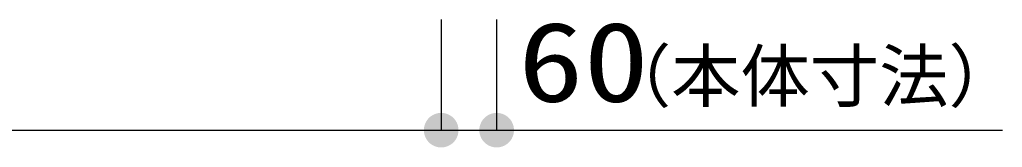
# Model space of a CAD drawing. Units: millimetres, scale not verified. Extents: x -8093 to 8093, y -5792 to 5792.
# Drawn here: x 223 to 1286, y -3616 to -3477 of the extents above; entities that cross this region are included whole.
import ezdxf
from ezdxf.enums import TextEntityAlignment as Align

# ---------------------------------------------------------------- set-up
doc = ezdxf.new("R2010")
doc.units = ezdxf.units.MM
doc.header["$LTSCALE"] = 30
doc.layers.add('0-3_00クル-フ-6寸法', color=132, linetype='Continuous', lineweight=25)
doc.styles.add('ＭＳ ゴシック', font='')
doc.styles.get('ＭＳ ゴシック').set_extended_font_data('MS Gothic')

msp = doc.modelspace()

# ---------------------------------------------------------------- linework, layer by layer
at = {"layer": '0-3_00クル-フ-6寸法', "color": 4}
for p, q in [((679.23, -3477.32), (679.23, -3597.32)), ((679.23, -3477.32), (679.23, -3597.32)), ((739.23, -3477.32), (739.23, -3597.32)), ((-520.72, -3597.32), (679.23, -3597.32)), ((679.23, -3597.32), (739.23, -3597.32)), ((739.23, -3597.32), (1286.22, -3597.32))]:
    msp.add_line(p, q, dxfattribs=at)
at = {"layer": '0-3_00クル-フ-6寸法'}
for points in [[(679.23, -3597.32), (667.28, -3582.87), (669.19, -3581.49)], [(679.23, -3597.32), (667.28, -3582.87), (669.19, -3581.49)], [(679.23, -3597.32), (669.19, -3581.49), (671.25, -3580.35)], [(679.23, -3597.32), (669.19, -3581.49), (671.25, -3580.35)], [(679.23, -3597.32), (671.25, -3580.35), (673.44, -3579.49)], [(679.23, -3597.32), (671.25, -3580.35), (673.44, -3579.49)], [(679.23, -3597.32), (673.44, -3579.49), (675.72, -3578.9)], [(679.23, -3597.32), (673.44, -3579.49), (675.72, -3578.9)], [(679.23, -3597.32), (675.72, -3578.9), (678.06, -3578.61)], [(679.23, -3597.32), (675.72, -3578.9), (678.06, -3578.61)], [(679.23, -3597.32), (678.06, -3578.61), (680.41, -3578.61)], [(679.23, -3597.32), (678.06, -3578.61), (680.41, -3578.61)], [(679.23, -3597.32), (680.41, -3578.61), (682.75, -3578.9)], [(679.23, -3597.32), (680.41, -3578.61), (682.75, -3578.9)], [(679.23, -3597.32), (682.75, -3578.9), (685.03, -3579.49)], [(679.23, -3597.32), (682.75, -3578.9), (685.03, -3579.49)], [(679.23, -3597.32), (685.03, -3579.49), (687.22, -3580.35)], [(679.23, -3597.32), (685.03, -3579.49), (687.22, -3580.35)], [(679.23, -3597.32), (687.22, -3580.35), (689.28, -3581.49)], [(679.23, -3597.32), (687.22, -3580.35), (689.28, -3581.49)], [(679.23, -3597.32), (689.28, -3581.49), (691.19, -3582.87)], [(679.23, -3597.32), (689.28, -3581.49), (691.19, -3582.87)], [(739.23, -3597.32), (727.28, -3582.87), (729.19, -3581.49)], [(739.23, -3597.32), (729.19, -3581.49), (731.25, -3580.35)], [(739.23, -3597.32), (731.25, -3580.35), (733.44, -3579.49)], [(739.23, -3597.32), (733.44, -3579.49), (735.72, -3578.9)], [(739.23, -3597.32), (735.72, -3578.9), (738.06, -3578.61)], [(739.23, -3597.32), (738.06, -3578.61), (740.41, -3578.61)], [(739.23, -3597.32), (740.41, -3578.61), (742.75, -3578.9)], [(739.23, -3597.32), (742.75, -3578.9), (745.03, -3579.49)], [(739.23, -3597.32), (745.03, -3579.49), (747.22, -3580.35)], [(739.23, -3597.32), (747.22, -3580.35), (749.28, -3581.49)], [(739.23, -3597.32), (749.28, -3581.49), (751.19, -3582.87)], [(679.23, -3597.32), (660.63, -3594.97), (661.07, -3592.66)], [(679.23, -3597.32), (660.63, -3594.97), (661.07, -3592.66)], [(679.23, -3597.32), (661.07, -3592.66), (661.8, -3590.42)], [(679.23, -3597.32), (661.07, -3592.66), (661.8, -3590.42)], [(679.23, -3597.32), (661.8, -3590.42), (662.8, -3588.29)], [(679.23, -3597.32), (661.8, -3590.42), (662.8, -3588.29)], [(679.23, -3597.32), (662.8, -3588.29), (664.07, -3586.3)], [(679.23, -3597.32), (662.8, -3588.29), (664.07, -3586.3)], [(679.23, -3597.32), (664.07, -3586.3), (665.57, -3584.48)], [(679.23, -3597.32), (664.07, -3586.3), (665.57, -3584.48)], [(679.23, -3597.32), (665.57, -3584.48), (667.28, -3582.87)], [(679.23, -3597.32), (665.57, -3584.48), (667.28, -3582.87)], [(679.23, -3597.32), (691.19, -3582.87), (692.9, -3584.48)], [(679.23, -3597.32), (691.19, -3582.87), (692.9, -3584.48)], [(679.23, -3597.32), (692.9, -3584.48), (694.4, -3586.3)], [(679.23, -3597.32), (692.9, -3584.48), (694.4, -3586.3)], [(679.23, -3597.32), (694.4, -3586.3), (695.67, -3588.29)], [(679.23, -3597.32), (694.4, -3586.3), (695.67, -3588.29)], [(679.23, -3597.32), (695.67, -3588.29), (696.67, -3590.42)], [(679.23, -3597.32), (695.67, -3588.29), (696.67, -3590.42)], [(679.23, -3597.32), (696.67, -3590.42), (697.4, -3592.66)], [(679.23, -3597.32), (696.67, -3590.42), (697.4, -3592.66)], [(679.23, -3597.32), (697.4, -3592.66), (697.84, -3594.97)], [(679.23, -3597.32), (697.4, -3592.66), (697.84, -3594.97)], [(739.23, -3597.32), (720.63, -3594.97), (721.07, -3592.66)], [(739.23, -3597.32), (721.07, -3592.66), (721.8, -3590.42)], [(739.23, -3597.32), (721.8, -3590.42), (722.8, -3588.29)], [(739.23, -3597.32), (722.8, -3588.29), (724.07, -3586.3)], [(739.23, -3597.32), (724.07, -3586.3), (725.57, -3584.48)], [(739.23, -3597.32), (725.57, -3584.48), (727.28, -3582.87)], [(739.23, -3597.32), (751.19, -3582.87), (752.9, -3584.48)], [(739.23, -3597.32), (752.9, -3584.48), (754.4, -3586.3)], [(739.23, -3597.32), (754.4, -3586.3), (755.67, -3588.29)], [(739.23, -3597.32), (755.67, -3588.29), (756.67, -3590.42)], [(739.23, -3597.32), (756.67, -3590.42), (757.4, -3592.66)], [(739.23, -3597.32), (757.4, -3592.66), (757.84, -3594.97)], [(679.23, -3597.32), (660.48, -3597.32), (660.63, -3594.97)], [(679.23, -3597.32), (660.48, -3597.32), (660.63, -3594.97)], [(679.23, -3597.32), (660.63, -3599.67), (660.48, -3597.32)], [(679.23, -3597.32), (660.63, -3599.67), (660.48, -3597.32)], [(679.23, -3597.32), (661.07, -3601.98), (660.63, -3599.67)], [(679.23, -3597.32), (661.07, -3601.98), (660.63, -3599.67)], [(679.23, -3597.32), (661.8, -3604.22), (661.07, -3601.98)], [(679.23, -3597.32), (661.8, -3604.22), (661.07, -3601.98)], [(679.23, -3597.32), (662.8, -3606.35), (661.8, -3604.22)], [(679.23, -3597.32), (662.8, -3606.35), (661.8, -3604.22)], [(679.23, -3597.32), (664.07, -3608.34), (662.8, -3606.35)], [(679.23, -3597.32), (664.07, -3608.34), (662.8, -3606.35)], [(679.23, -3597.32), (665.57, -3610.15), (664.07, -3608.34)], [(679.23, -3597.32), (665.57, -3610.15), (664.07, -3608.34)], [(679.23, -3597.32), (667.28, -3611.77), (665.57, -3610.15)], [(679.23, -3597.32), (667.28, -3611.77), (665.57, -3610.15)], [(679.23, -3597.32), (669.19, -3613.15), (667.28, -3611.77)], [(679.23, -3597.32), (669.19, -3613.15), (667.28, -3611.77)], [(679.23, -3597.32), (671.25, -3614.28), (669.19, -3613.15)], [(679.23, -3597.32), (671.25, -3614.28), (669.19, -3613.15)], [(679.23, -3597.32), (673.44, -3615.15), (671.25, -3614.28)], [(679.23, -3597.32), (673.44, -3615.15), (671.25, -3614.28)], [(679.23, -3597.32), (675.72, -3615.74), (673.44, -3615.15)], [(679.23, -3597.32), (675.72, -3615.74), (673.44, -3615.15)], [(679.23, -3597.32), (678.06, -3616.03), (675.72, -3615.74)], [(679.23, -3597.32), (678.06, -3616.03), (675.72, -3615.74)], [(679.23, -3597.32), (680.41, -3616.03), (678.06, -3616.03)], [(679.23, -3597.32), (680.41, -3616.03), (678.06, -3616.03)], [(679.23, -3597.32), (697.84, -3594.97), (697.98, -3597.32)], [(679.23, -3597.32), (697.84, -3594.97), (697.98, -3597.32)], [(679.23, -3597.32), (682.75, -3615.74), (680.41, -3616.03)], [(679.23, -3597.32), (685.03, -3615.15), (682.75, -3615.74)], [(679.23, -3597.32), (687.22, -3614.28), (685.03, -3615.15)], [(679.23, -3597.32), (689.28, -3613.15), (687.22, -3614.28)], [(679.23, -3597.32), (691.19, -3611.77), (689.28, -3613.15)], [(679.23, -3597.32), (692.9, -3610.15), (691.19, -3611.77)], [(679.23, -3597.32), (694.4, -3608.34), (692.9, -3610.15)], [(679.23, -3597.32), (695.67, -3606.35), (694.4, -3608.34)], [(679.23, -3597.32), (696.67, -3604.22), (695.67, -3606.35)], [(679.23, -3597.32), (697.4, -3601.98), (696.67, -3604.22)], [(679.23, -3597.32), (697.84, -3599.67), (697.4, -3601.98)], [(679.23, -3597.32), (697.98, -3597.32), (697.84, -3599.67)], [(679.23, -3597.32), (682.75, -3615.74), (680.41, -3616.03)], [(679.23, -3597.32), (685.03, -3615.15), (682.75, -3615.74)], [(679.23, -3597.32), (687.22, -3614.28), (685.03, -3615.15)], [(679.23, -3597.32), (689.28, -3613.15), (687.22, -3614.28)], [(679.23, -3597.32), (691.19, -3611.77), (689.28, -3613.15)], [(679.23, -3597.32), (692.9, -3610.15), (691.19, -3611.77)], [(679.23, -3597.32), (694.4, -3608.34), (692.9, -3610.15)], [(679.23, -3597.32), (695.67, -3606.35), (694.4, -3608.34)], [(679.23, -3597.32), (696.67, -3604.22), (695.67, -3606.35)], [(679.23, -3597.32), (697.4, -3601.98), (696.67, -3604.22)], [(679.23, -3597.32), (697.84, -3599.67), (697.4, -3601.98)], [(679.23, -3597.32), (697.98, -3597.32), (697.84, -3599.67)], [(739.23, -3597.32), (720.48, -3597.32), (720.63, -3594.97)], [(739.23, -3597.32), (720.63, -3599.67), (720.48, -3597.32)], [(739.23, -3597.32), (721.07, -3601.98), (720.63, -3599.67)], [(739.23, -3597.32), (721.8, -3604.22), (721.07, -3601.98)], [(739.23, -3597.32), (722.8, -3606.35), (721.8, -3604.22)], [(739.23, -3597.32), (724.07, -3608.34), (722.8, -3606.35)], [(739.23, -3597.32), (725.57, -3610.15), (724.07, -3608.34)], [(739.23, -3597.32), (727.28, -3611.77), (725.57, -3610.15)], [(739.23, -3597.32), (729.19, -3613.15), (727.28, -3611.77)], [(739.23, -3597.32), (731.25, -3614.28), (729.19, -3613.15)], [(739.23, -3597.32), (733.44, -3615.15), (731.25, -3614.28)], [(739.23, -3597.32), (735.72, -3615.74), (733.44, -3615.15)], [(739.23, -3597.32), (738.06, -3616.03), (735.72, -3615.74)], [(739.23, -3597.32), (740.41, -3616.03), (738.06, -3616.03)], [(739.23, -3597.32), (757.84, -3594.97), (757.98, -3597.32)], [(739.23, -3597.32), (742.75, -3615.74), (740.41, -3616.03)], [(739.23, -3597.32), (745.03, -3615.15), (742.75, -3615.74)], [(739.23, -3597.32), (747.22, -3614.28), (745.03, -3615.15)], [(739.23, -3597.32), (749.28, -3613.15), (747.22, -3614.28)], [(739.23, -3597.32), (751.19, -3611.77), (749.28, -3613.15)], [(739.23, -3597.32), (752.9, -3610.15), (751.19, -3611.77)], [(739.23, -3597.32), (754.4, -3608.34), (752.9, -3610.15)], [(739.23, -3597.32), (755.67, -3606.35), (754.4, -3608.34)], [(739.23, -3597.32), (756.67, -3604.22), (755.67, -3606.35)], [(739.23, -3597.32), (757.4, -3601.98), (756.67, -3604.22)], [(739.23, -3597.32), (757.84, -3599.67), (757.4, -3601.98)], [(739.23, -3597.32), (757.98, -3597.32), (757.84, -3599.67)]]:
    msp.add_solid(points, dxfattribs=at)

# ---------------------------------------------------------------- texts
at = {"layer": '0-3_00クル-フ-6寸法', "color": 3, "style": 'ＭＳ ゴシック', "width": 1.2}
msp.add_text('60', height=86.66, dxfattribs=at).set_placement((762.49, -3592.54), align=Align.BOTTOM_LEFT)
at = {"layer": '0-3_00クル-フ-6寸法', "color": 4, "style": 'ＭＳ ゴシック'}
msp.add_text('（本体寸法）', height=54.99, dxfattribs=at).set_placement((852.99, -3582.62), align=Align.BOTTOM_LEFT)

doc.saveas('drawing.dxf')
